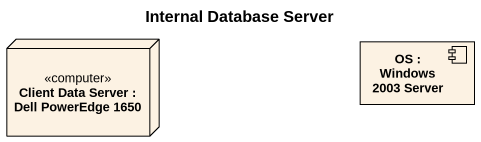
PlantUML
@startuml
title Internal Database Server
node "Client Data Server : Dell PowerEdge 1650" as Client_Data_Server <<computer>>
component "OS : Windows 2003 Server" as OS
@enduml
